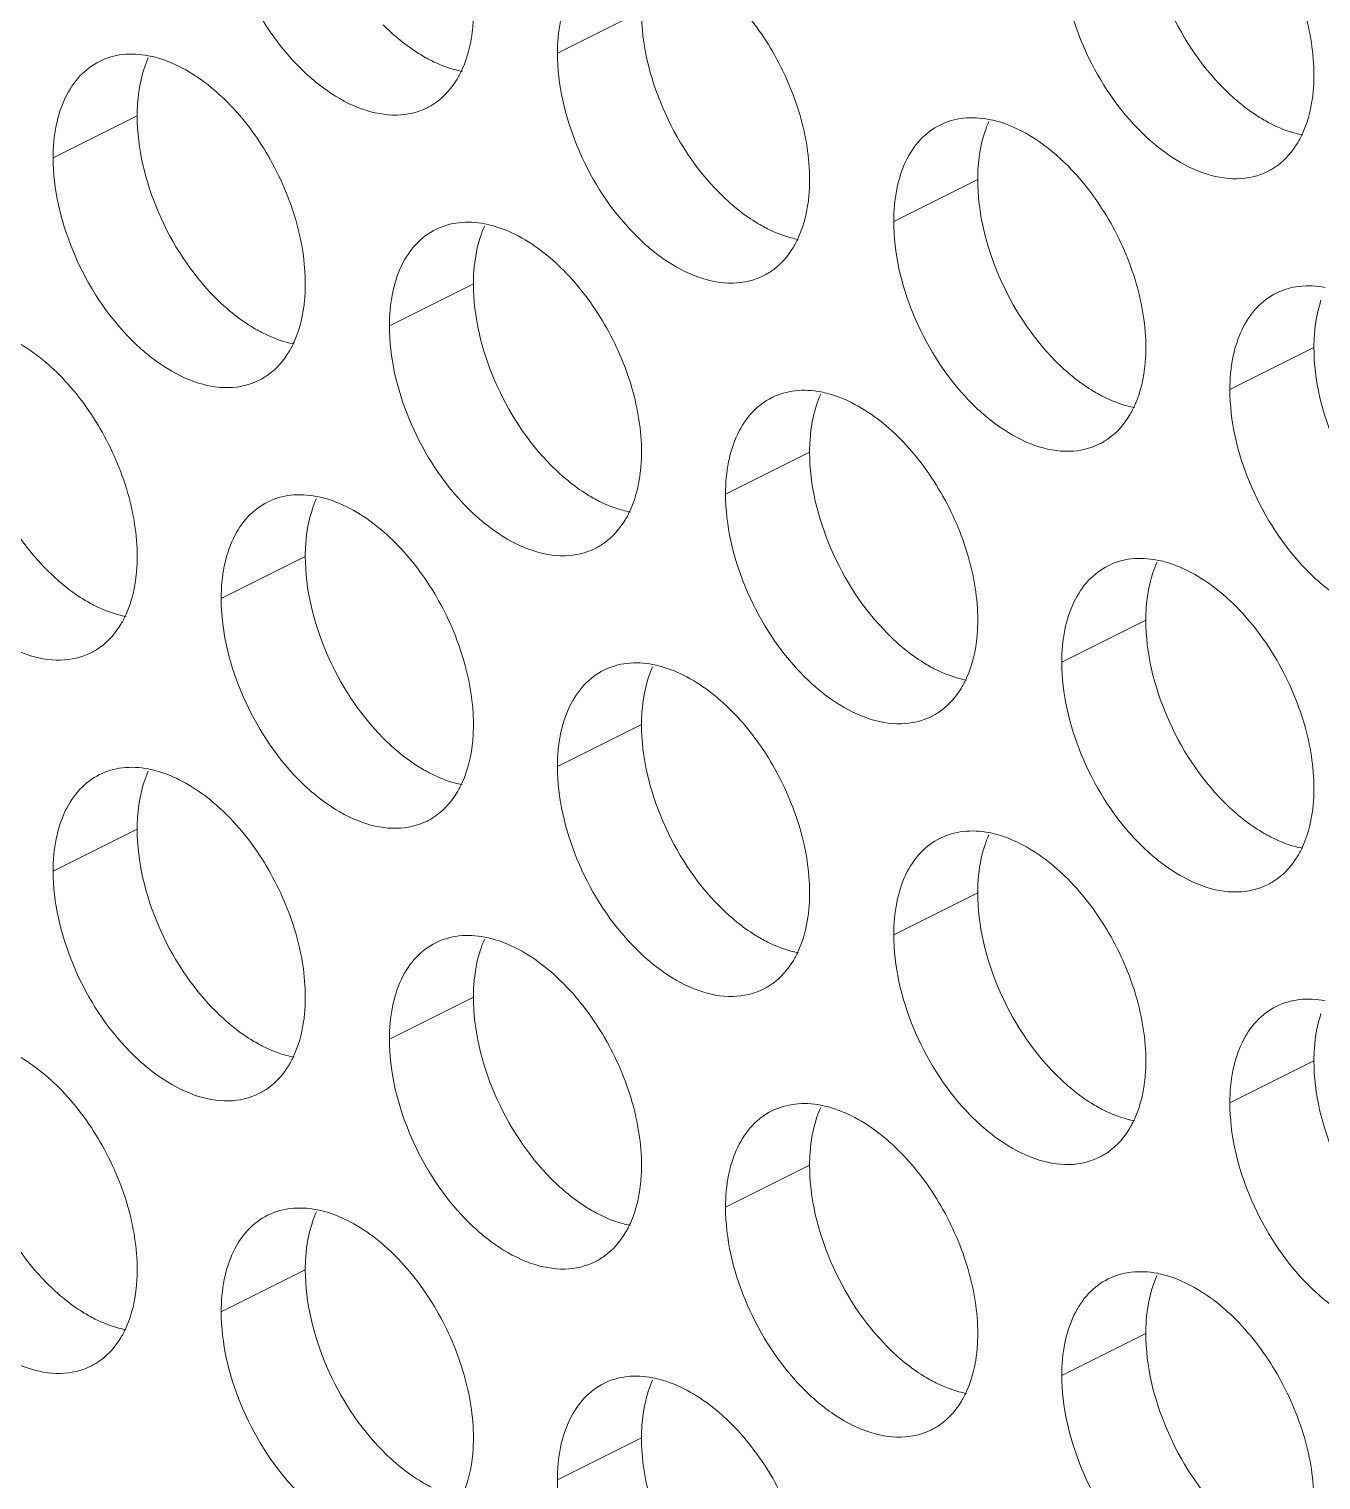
# Model space of a CAD drawing. Header units: millimetres. Extents: x 0 to 2524, y 0 to 1785.
# Drawn here: x 1833.28 to 1841.97, y 891.51 to 901.27 of the extents above; entities that cross this region are included whole.
import ezdxf

# ---------------------------------------------------------------- set-up
doc = ezdxf.new("R2010")
doc.units = ezdxf.units.MM
doc.header["$LTSCALE"] = 0.1
doc.layers.add('标注', color=251, linetype='Continuous', lineweight=9)

msp = doc.modelspace()

# ---------------------------------------------------------------- linework, layer by layer
at = {"layer": '标注'}
for p, q in [((1837.398, 901.3917), (1836.8323, 901.1089)), ((1834.0039, 900.6888), (1833.4382, 900.4059)), ((1839.6607, 900.2603), (1839.095, 899.9775)), ((1836.2666, 899.5574), (1835.7009, 899.2746)), ((1841.9235, 899.129), (1841.3578, 898.8461)), ((1838.5293, 898.426), (1837.9637, 898.1432)), ((1835.1352, 897.7231), (1834.5695, 897.4402)), ((1840.7921, 897.2947), (1840.2264, 897.0118)), ((1837.398, 896.5917), (1836.8323, 896.3089)), ((1834.0039, 895.8888), (1833.4382, 895.6059)), ((1839.6607, 895.4603), (1839.095, 895.1775)), ((1836.2666, 894.7574), (1835.7009, 894.4746)), ((1841.9235, 894.329), (1841.3578, 894.0461)), ((1838.5293, 893.626), (1837.9637, 893.3432)), ((1835.1352, 892.9231), (1834.5695, 892.6402)), ((1840.7921, 892.4947), (1840.2264, 892.2118)), ((1837.398, 891.7917), (1836.8323, 891.5089))]:
    msp.add_line(p, q, dxfattribs=at)
for centre, radius, start, end in [((1834.7484, 900.7777), 0.734, 155.87957, 161.78032), ((1835.7523, 901.1483), 0.4532, 296.52559, 305.90341), ((1840.4052, 900.3493), 0.734, 155.87957, 161.78032), ((1841.4091, 900.7198), 0.4532, 296.52559, 305.90341), ((1837.0111, 899.6463), 0.734, 155.87957, 161.78032), ((1838.015, 900.0169), 0.4532, 296.52559, 305.90341), ((1834.6209, 899.314), 0.4532, 296.52559, 305.90341), ((1839.2739, 898.515), 0.734, 155.87957, 161.78032), ((1840.2778, 898.8855), 0.4532, 296.52559, 305.90341), ((1835.8797, 897.812), 0.734, 155.87957, 161.78032), ((1836.8836, 898.1826), 0.4532, 296.52559, 305.90341), ((1841.5366, 897.3836), 0.734, 155.87957, 161.78032), ((1833.4895, 897.4796), 0.4532, 296.52559, 305.90341), ((1838.1425, 896.6806), 0.734, 155.87957, 161.78032), ((1839.1464, 897.0512), 0.4532, 296.52559, 305.90341), ((1834.7484, 895.9777), 0.734, 155.87957, 161.78032), ((1835.7523, 896.3483), 0.4532, 296.52559, 305.90341), ((1840.4052, 895.5493), 0.734, 155.87957, 161.78032), ((1841.4091, 895.9198), 0.4532, 296.52559, 305.90341), ((1837.0111, 894.8463), 0.734, 155.87957, 161.78032), ((1838.015, 895.2169), 0.4532, 296.52559, 305.90341), ((1834.6209, 894.514), 0.4532, 296.52559, 305.90341), ((1839.2739, 893.715), 0.734, 155.87957, 161.78032), ((1840.2778, 894.0855), 0.4532, 296.52559, 305.90341), ((1835.8797, 893.012), 0.734, 155.87957, 161.78032), ((1836.8836, 893.3826), 0.4532, 296.52559, 305.90341), ((1841.5366, 892.5836), 0.734, 155.87957, 161.78032), ((1833.4895, 892.6796), 0.4532, 296.52559, 305.90341), ((1838.1425, 891.8806), 0.734, 155.87957, 161.78032), ((1839.1464, 892.2512), 0.4532, 296.52559, 305.90341)]:
    msp.add_arc(centre, radius, start, end, dxfattribs=at)
for points, knots in [([(1841.0749, 902.4268), (1841.1956, 902.3665), (1841.4261, 902.1861), (1841.6923, 901.828), (1841.8734, 901.4093), (1841.9235, 901.1082), (1841.9235, 900.9633)], [0, 0, 0, 0, 0.229676, 0.488215, 0.753207, 1, 1, 1, 1]), ([(1835.9547, 900.7427), (1835.8921, 900.7115), (1835.7422, 900.6775), (1835.5044, 900.7253), (1835.266, 900.8559), (1834.9582, 901.1335), (1834.6721, 901.5962), (1834.5695, 902.0286), (1834.5695, 902.2402)], [0, 0, 0, 0, 0.090718, 0.191742, 0.308104, 0.439279, 0.725532, 1, 1, 1, 1]), ([(1841.3159, 900.8726), (1841.1543, 901.0354), (1840.9033, 901.4226), (1840.7921, 901.8731), (1840.7921, 902.0947)], [0, 0, 0, 0, 0.508684, 1, 1, 1, 1]), ([(1836.8323, 901.1089), (1836.8323, 901.1817), (1836.8443, 901.3207), (1836.9033, 901.5108), (1837.0027, 901.663), (1837.0953, 901.7335), (1837.1442, 901.7579)], [0, 0, 0, 0, 0.289235, 0.54966, 0.782932, 1, 1, 1, 1]), ([(1841.6115, 900.3143), (1841.5489, 900.2831), (1841.399, 900.2491), (1841.1612, 900.2969), (1840.9228, 900.4275), (1840.615, 900.7051), (1840.329, 901.1678), (1840.2264, 901.6002), (1840.2264, 901.8118)], [0, 0, 0, 0, 0.090718, 0.191742, 0.308104, 0.439279, 0.725532, 1, 1, 1, 1]), ([(1837.6808, 901.7238), (1837.8015, 901.6635), (1838.032, 901.4832), (1838.2982, 901.1251), (1838.4793, 900.7064), (1838.5293, 900.4053), (1838.5293, 900.2603)], [0, 0, 0, 0, 0.229676, 0.488215, 0.753207, 1, 1, 1, 1]), ([(1836.2666, 901.3917), (1836.2666, 901.3561), (1836.2609, 901.2238), (1836.2317, 901.0912), (1836.192, 901.0028)], [0, 0, 0, 0, 0.268874, 1, 1, 1, 1]), ([(1837.9218, 900.1697), (1837.7602, 900.3325), (1837.5092, 900.7196), (1837.398, 901.1702), (1837.398, 901.3917)], [0, 0, 0, 0, 0.508684, 1, 1, 1, 1]), ([(1835.9838, 901.0596), (1835.9553, 901.0738), (1835.8374, 901.1403), (1835.7319, 901.2276), (1835.659, 901.3011)], [0, 0, 0, 0, 0.235002, 1, 1, 1, 1]), ([(1833.4382, 900.4059), (1833.4382, 900.4788), (1833.4502, 900.6177), (1833.5092, 900.8079), (1833.6086, 900.9601), (1833.7011, 901.0305), (1833.7501, 901.0549)], [0, 0, 0, 0, 0.289235, 0.54966, 0.782932, 1, 1, 1, 1]), ([(1833.7501, 901.0549), (1833.7984, 901.079), (1833.9085, 901.1108), (1834.0221, 901.104), (1834.079, 901.0931)], [0, 0, 0, 0, 0.482538, 1, 1, 1, 1]), ([(1834.079, 901.0931), (1834.0962, 901.0898), (1834.1678, 901.0732), (1834.2367, 901.0459), (1834.2867, 901.0209)], [0, 0, 0, 0, 0.238696, 1, 1, 1, 1]), ([(1836.1914, 900.9874), (1836.1742, 900.9907), (1836.1027, 901.0073), (1836.0338, 901.0346), (1835.9838, 901.0596)], [0, 0, 0, 0, 0.238696, 1, 1, 1, 1]), ([(1838.2174, 899.6114), (1838.1548, 899.5801), (1838.0049, 899.5462), (1837.7671, 899.5939), (1837.5287, 899.7246), (1837.2209, 900.0021), (1836.9349, 900.4648), (1836.8323, 900.8972), (1836.8323, 901.1089)], [0, 0, 0, 0, 0.090718, 0.191742, 0.308104, 0.439279, 0.725532, 1, 1, 1, 1]), ([(1834.0039, 900.6888), (1834.0039, 900.7172), (1834.0075, 900.8246), (1834.0264, 900.9321), (1834.0512, 901.0072)], [0, 0, 0, 0, 0.264225, 1, 1, 1, 1]), ([(1834.2867, 901.0209), (1834.4073, 900.9606), (1834.6379, 900.7802), (1834.9041, 900.4222), (1835.0852, 900.0034), (1835.1352, 899.7023), (1835.1352, 899.5574)], [0, 0, 0, 0, 0.229676, 0.488215, 0.753207, 1, 1, 1, 1]), ([(1836.192, 901.0028), (1836.1817, 900.98), (1836.1384, 900.896), (1836.0743, 900.8218), (1836.0181, 900.7811)], [0, 0, 0, 0, 0.265525, 1, 1, 1, 1]), ([(1841.9235, 900.9633), (1841.9235, 900.9277), (1841.9178, 900.7954), (1841.8885, 900.6628), (1841.8488, 900.5744)], [0, 0, 0, 0, 0.268874, 1, 1, 1, 1]), ([(1841.6406, 900.6312), (1841.6122, 900.6454), (1841.4943, 900.7119), (1841.3888, 900.7992), (1841.3159, 900.8726)], [0, 0, 0, 0, 0.235002, 1, 1, 1, 1]), ([(1834.5277, 899.4667), (1834.3661, 899.6295), (1834.1151, 900.0167), (1834.0039, 900.4673), (1834.0039, 900.6888)], [0, 0, 0, 0, 0.508684, 1, 1, 1, 1]), ([(1839.4069, 900.6265), (1839.4552, 900.6506), (1839.5653, 900.6823), (1839.679, 900.6755), (1839.7359, 900.6647)], [0, 0, 0, 0, 0.482538, 1, 1, 1, 1]), ([(1839.7359, 900.6647), (1839.7531, 900.6614), (1839.8246, 900.6447), (1839.8936, 900.6175), (1839.9436, 900.5925)], [0, 0, 0, 0, 0.238696, 1, 1, 1, 1]), ([(1839.095, 899.9775), (1839.095, 900.0504), (1839.107, 900.1893), (1839.1661, 900.3795), (1839.2654, 900.5317), (1839.358, 900.6021), (1839.4069, 900.6265)], [0, 0, 0, 0, 0.289235, 0.54966, 0.782932, 1, 1, 1, 1]), ([(1839.6607, 900.2603), (1839.6607, 900.2888), (1839.6644, 900.3962), (1839.6832, 900.5036), (1839.708, 900.5788)], [0, 0, 0, 0, 0.264225, 1, 1, 1, 1]), ([(1839.9436, 900.5925), (1840.0642, 900.5321), (1840.2947, 900.3518), (1840.5609, 899.9937), (1840.7421, 899.575), (1840.7921, 899.2739), (1840.7921, 899.129)], [0, 0, 0, 0, 0.229676, 0.488215, 0.753207, 1, 1, 1, 1]), ([(1841.8483, 900.559), (1841.8311, 900.5623), (1841.7595, 900.5789), (1841.6906, 900.6062), (1841.6406, 900.6312)], [0, 0, 0, 0, 0.238696, 1, 1, 1, 1]), ([(1841.8488, 900.5744), (1841.8385, 900.5515), (1841.7953, 900.4675), (1841.7312, 900.3934), (1841.6749, 900.3527)], [0, 0, 0, 0, 0.265525, 1, 1, 1, 1]), ([(1834.8233, 898.9084), (1834.7607, 898.8772), (1834.6108, 898.8432), (1834.373, 898.891), (1834.1346, 899.0216), (1833.8268, 899.2992), (1833.5408, 899.7619), (1833.4382, 900.1943), (1833.4382, 900.4059)], [0, 0, 0, 0, 0.090718, 0.191742, 0.308104, 0.439279, 0.725532, 1, 1, 1, 1]), ([(1838.5293, 900.2603), (1838.5293, 900.2247), (1838.5236, 900.0925), (1838.4944, 899.9598), (1838.4547, 899.8715)], [0, 0, 0, 0, 0.268874, 1, 1, 1, 1]), ([(1840.1845, 899.0383), (1840.023, 899.2011), (1839.772, 899.5883), (1839.6607, 900.0388), (1839.6607, 900.2603)], [0, 0, 0, 0, 0.508684, 1, 1, 1, 1]), ([(1838.2465, 899.9282), (1838.2181, 899.9424), (1838.1002, 900.0089), (1837.9947, 900.0963), (1837.9218, 900.1697)], [0, 0, 0, 0, 0.235002, 1, 1, 1, 1]), ([(1835.7009, 899.2746), (1835.7009, 899.3474), (1835.7129, 899.4863), (1835.7719, 899.6765), (1835.8713, 899.8287), (1835.9639, 899.8991), (1836.0128, 899.9235)], [0, 0, 0, 0, 0.289235, 0.54966, 0.782932, 1, 1, 1, 1]), ([(1836.0128, 899.9235), (1836.0611, 899.9476), (1836.1712, 899.9794), (1836.2849, 899.9726), (1836.3417, 899.9617)], [0, 0, 0, 0, 0.482538, 1, 1, 1, 1]), ([(1836.3417, 899.9617), (1836.359, 899.9584), (1836.4305, 899.9418), (1836.4994, 899.9145), (1836.5494, 899.8895)], [0, 0, 0, 0, 0.238696, 1, 1, 1, 1]), ([(1836.5494, 899.8895), (1836.6701, 899.8292), (1836.9006, 899.6488), (1837.1668, 899.2908), (1837.3479, 898.8721), (1837.398, 898.571), (1837.398, 898.426)], [0, 0, 0, 0, 0.229676, 0.488215, 0.753207, 1, 1, 1, 1]), ([(1838.4542, 899.856), (1838.437, 899.8593), (1838.3654, 899.876), (1838.2965, 899.9032), (1838.2465, 899.9282)], [0, 0, 0, 0, 0.238696, 1, 1, 1, 1]), ([(1840.4802, 898.48), (1840.4176, 898.4488), (1840.2676, 898.4148), (1840.0299, 898.4626), (1839.7914, 898.5932), (1839.4837, 898.8707), (1839.1976, 899.3334), (1839.095, 899.7659), (1839.095, 899.9775)], [0, 0, 0, 0, 0.090718, 0.191742, 0.308104, 0.439279, 0.725532, 1, 1, 1, 1]), ([(1836.2666, 899.5574), (1836.2666, 899.5858), (1836.2703, 899.6933), (1836.2891, 899.8007), (1836.3139, 899.8758)], [0, 0, 0, 0, 0.264225, 1, 1, 1, 1]), ([(1838.4547, 899.8715), (1838.4444, 899.8486), (1838.4012, 899.7646), (1838.337, 899.6905), (1838.2808, 899.6498)], [0, 0, 0, 0, 0.265525, 1, 1, 1, 1]), ([(1835.1352, 899.5574), (1835.1352, 899.5218), (1835.1295, 899.3895), (1835.1003, 899.2569), (1835.0606, 899.1685)], [0, 0, 0, 0, 0.268874, 1, 1, 1, 1]), ([(1836.7904, 898.3354), (1836.6288, 898.4981), (1836.3778, 898.8853), (1836.2666, 899.3359), (1836.2666, 899.5574)], [0, 0, 0, 0, 0.508684, 1, 1, 1, 1]), ([(1841.3578, 898.8461), (1841.3578, 898.919), (1841.3698, 899.0579), (1841.4288, 899.2481), (1841.5282, 899.4003), (1841.6207, 899.4707), (1841.6697, 899.4951)], [0, 0, 0, 0, 0.289235, 0.54966, 0.782932, 1, 1, 1, 1]), ([(1841.6697, 899.4951), (1841.718, 899.5192), (1841.8281, 899.551), (1841.9417, 899.5442), (1841.9986, 899.5333)], [0, 0, 0, 0, 0.482538, 1, 1, 1, 1]), ([(1834.8524, 899.2253), (1834.824, 899.2395), (1834.706, 899.306), (1834.6005, 899.3933), (1834.5277, 899.4667)], [0, 0, 0, 0, 0.235002, 1, 1, 1, 1]), ([(1841.9235, 899.129), (1841.9235, 899.1574), (1841.9271, 899.2648), (1841.946, 899.3723), (1841.9708, 899.4474)], [0, 0, 0, 0, 0.264225, 1, 1, 1, 1]), ([(1835.0601, 899.1531), (1835.0429, 899.1564), (1834.9713, 899.173), (1834.9024, 899.2003), (1834.8524, 899.2253)], [0, 0, 0, 0, 0.238696, 1, 1, 1, 1]), ([(1837.0861, 897.777), (1837.0235, 897.7458), (1836.8735, 897.7118), (1836.6357, 897.7596), (1836.3973, 897.8902), (1836.0895, 898.1678), (1835.8035, 898.6305), (1835.7009, 899.0629), (1835.7009, 899.2746)], [0, 0, 0, 0, 0.090718, 0.191742, 0.308104, 0.439279, 0.725532, 1, 1, 1, 1]), ([(1833.1553, 899.1866), (1833.276, 899.1263), (1833.5065, 898.9459), (1833.7727, 898.5878), (1833.9538, 898.1691), (1834.0039, 897.868), (1834.0039, 897.7231)], [0, 0, 0, 0, 0.229676, 0.488215, 0.753207, 1, 1, 1, 1]), ([(1835.0606, 899.1685), (1835.0503, 899.1456), (1835.007, 899.0617), (1834.9429, 898.9875), (1834.8867, 898.9468)], [0, 0, 0, 0, 0.265525, 1, 1, 1, 1]), ([(1840.7921, 899.129), (1840.7921, 899.0934), (1840.7864, 898.9611), (1840.7572, 898.8285), (1840.7175, 898.7401)], [0, 0, 0, 0, 0.268874, 1, 1, 1, 1]), ([(1842.4473, 897.9069), (1842.2857, 898.0697), (1842.0347, 898.4569), (1841.9235, 898.9075), (1841.9235, 899.129)], [0, 0, 0, 0, 0.508684, 1, 1, 1, 1]), ([(1840.5092, 898.7969), (1840.4808, 898.8111), (1840.3629, 898.8776), (1840.2574, 898.9649), (1840.1845, 899.0383)], [0, 0, 0, 0, 0.235002, 1, 1, 1, 1]), ([(1833.3963, 897.6324), (1833.2347, 897.7952), (1832.9837, 898.1824), (1832.8725, 898.6329), (1832.8725, 898.8545)], [0, 0, 0, 0, 0.508684, 1, 1, 1, 1]), ([(1838.2756, 898.7922), (1838.3239, 898.8163), (1838.434, 898.848), (1838.5476, 898.8412), (1838.6045, 898.8303)], [0, 0, 0, 0, 0.482538, 1, 1, 1, 1]), ([(1838.6045, 898.8303), (1838.6217, 898.827), (1838.6933, 898.8104), (1838.7622, 898.7832), (1838.8122, 898.7582)], [0, 0, 0, 0, 0.238696, 1, 1, 1, 1]), ([(1842.7429, 897.3486), (1842.6803, 897.3174), (1842.5304, 897.2834), (1842.2926, 897.3312), (1842.0542, 897.4618), (1841.7464, 897.7394), (1841.4604, 898.2021), (1841.3578, 898.6345), (1841.3578, 898.8461)], [0, 0, 0, 0, 0.090718, 0.191742, 0.308104, 0.439279, 0.725532, 1, 1, 1, 1]), ([(1837.9637, 898.1432), (1837.9637, 898.216), (1837.9757, 898.355), (1838.0347, 898.5452), (1838.1341, 898.6974), (1838.2266, 898.7678), (1838.2756, 898.7922)], [0, 0, 0, 0, 0.289235, 0.54966, 0.782932, 1, 1, 1, 1]), ([(1838.5293, 898.426), (1838.5293, 898.4544), (1838.533, 898.5619), (1838.5518, 898.6693), (1838.5767, 898.7444)], [0, 0, 0, 0, 0.264225, 1, 1, 1, 1]), ([(1838.8122, 898.7582), (1838.9328, 898.6978), (1839.1634, 898.5175), (1839.4296, 898.1594), (1839.6107, 897.7407), (1839.6607, 897.4396), (1839.6607, 897.2947)], [0, 0, 0, 0, 0.229676, 0.488215, 0.753207, 1, 1, 1, 1]), ([(1840.7169, 898.7247), (1840.6997, 898.728), (1840.6281, 898.7446), (1840.5592, 898.7719), (1840.5092, 898.7969)], [0, 0, 0, 0, 0.238696, 1, 1, 1, 1]), ([(1840.7175, 898.7401), (1840.7072, 898.7172), (1840.6639, 898.6332), (1840.5998, 898.5591), (1840.5436, 898.5184)], [0, 0, 0, 0, 0.265525, 1, 1, 1, 1]), ([(1833.692, 897.0741), (1833.6294, 897.0429), (1833.4794, 897.0089), (1833.2416, 897.0567), (1833.0032, 897.1873), (1832.6954, 897.4649), (1832.4094, 897.9276), (1832.3068, 898.36), (1832.3068, 898.5716)], [0, 0, 0, 0, 0.090718, 0.191742, 0.308104, 0.439279, 0.725532, 1, 1, 1, 1]), ([(1837.398, 898.426), (1837.398, 898.3904), (1837.3923, 898.2582), (1837.363, 898.1255), (1837.3233, 898.0372)], [0, 0, 0, 0, 0.268874, 1, 1, 1, 1]), ([(1839.0531, 897.204), (1838.8916, 897.3668), (1838.6406, 897.7539), (1838.5293, 898.2045), (1838.5293, 898.426)], [0, 0, 0, 0, 0.508684, 1, 1, 1, 1]), ([(1837.1151, 898.0939), (1837.0867, 898.1081), (1836.9688, 898.1746), (1836.8633, 898.262), (1836.7904, 898.3354)], [0, 0, 0, 0, 0.235002, 1, 1, 1, 1]), ([(1834.8814, 898.0892), (1834.9298, 898.1133), (1835.0398, 898.1451), (1835.1535, 898.1383), (1835.2104, 898.1274)], [0, 0, 0, 0, 0.482538, 1, 1, 1, 1]), ([(1835.2104, 898.1274), (1835.2276, 898.1241), (1835.2992, 898.1075), (1835.3681, 898.0802), (1835.4181, 898.0552)], [0, 0, 0, 0, 0.238696, 1, 1, 1, 1]), ([(1839.3488, 896.6457), (1839.2862, 896.6145), (1839.1363, 896.5805), (1838.8985, 896.6283), (1838.6601, 896.7589), (1838.3523, 897.0364), (1838.0663, 897.4991), (1837.9637, 897.9315), (1837.9637, 898.1432)], [0, 0, 0, 0, 0.090718, 0.191742, 0.308104, 0.439279, 0.725532, 1, 1, 1, 1]), ([(1834.5695, 897.4402), (1834.5695, 897.5131), (1834.5815, 897.652), (1834.6406, 897.8422), (1834.74, 897.9944), (1834.8325, 898.0648), (1834.8814, 898.0892)], [0, 0, 0, 0, 0.289235, 0.54966, 0.782932, 1, 1, 1, 1]), ([(1835.1352, 897.7231), (1835.1352, 897.7515), (1835.1389, 897.859), (1835.1577, 897.9664), (1835.1826, 898.0415)], [0, 0, 0, 0, 0.264225, 1, 1, 1, 1]), ([(1835.4181, 898.0552), (1835.5387, 897.9949), (1835.7692, 897.8145), (1836.0355, 897.4565), (1836.2166, 897.0377), (1836.2666, 896.7367), (1836.2666, 896.5917)], [0, 0, 0, 0, 0.229676, 0.488215, 0.753207, 1, 1, 1, 1]), ([(1837.3228, 898.0217), (1837.3056, 898.025), (1837.234, 898.0416), (1837.1651, 898.0689), (1837.1151, 898.0939)], [0, 0, 0, 0, 0.238696, 1, 1, 1, 1]), ([(1837.3233, 898.0372), (1837.3131, 898.0143), (1837.2698, 897.9303), (1837.2057, 897.8562), (1837.1494, 897.8154)], [0, 0, 0, 0, 0.265525, 1, 1, 1, 1]), ([(1834.0039, 897.7231), (1834.0039, 897.6875), (1833.9982, 897.5552), (1833.9689, 897.4226), (1833.9292, 897.3342)], [0, 0, 0, 0, 0.268874, 1, 1, 1, 1]), ([(1835.659, 896.5011), (1835.4975, 896.6638), (1835.2465, 897.051), (1835.1352, 897.5016), (1835.1352, 897.7231)], [0, 0, 0, 0, 0.508684, 1, 1, 1, 1]), ([(1840.2264, 897.0118), (1840.2264, 897.0847), (1840.2384, 897.2236), (1840.2974, 897.4138), (1840.3968, 897.566), (1840.4894, 897.6364), (1840.5383, 897.6608)], [0, 0, 0, 0, 0.289235, 0.54966, 0.782932, 1, 1, 1, 1]), ([(1840.5383, 897.6608), (1840.5866, 897.6849), (1840.6967, 897.7167), (1840.8104, 897.7098), (1840.8672, 897.699)], [0, 0, 0, 0, 0.482538, 1, 1, 1, 1]), ([(1840.8672, 897.699), (1840.8844, 897.6957), (1840.956, 897.6791), (1841.0249, 897.6518), (1841.0749, 897.6268)], [0, 0, 0, 0, 0.238696, 1, 1, 1, 1]), ([(1833.721, 897.391), (1833.6926, 897.4052), (1833.5747, 897.4717), (1833.4692, 897.559), (1833.3963, 897.6324)], [0, 0, 0, 0, 0.235002, 1, 1, 1, 1]), ([(1840.7921, 897.2947), (1840.7921, 897.3231), (1840.7958, 897.4305), (1840.8146, 897.5379), (1840.8394, 897.6131)], [0, 0, 0, 0, 0.264225, 1, 1, 1, 1]), ([(1841.0749, 897.6268), (1841.1956, 897.5665), (1841.4261, 897.3861), (1841.6923, 897.028), (1841.8734, 896.6093), (1841.9235, 896.3082), (1841.9235, 896.1633)], [0, 0, 0, 0, 0.229676, 0.488215, 0.753207, 1, 1, 1, 1]), ([(1833.9287, 897.3188), (1833.9115, 897.3221), (1833.8399, 897.3387), (1833.771, 897.366), (1833.721, 897.391)], [0, 0, 0, 0, 0.238696, 1, 1, 1, 1]), ([(1835.9547, 895.9427), (1835.8921, 895.9115), (1835.7422, 895.8775), (1835.5044, 895.9253), (1835.266, 896.0559), (1834.9582, 896.3335), (1834.6721, 896.7962), (1834.5695, 897.2286), (1834.5695, 897.4402)], [0, 0, 0, 0, 0.090718, 0.191742, 0.308104, 0.439279, 0.725532, 1, 1, 1, 1]), ([(1833.9292, 897.3342), (1833.9189, 897.3113), (1833.8757, 897.2273), (1833.8116, 897.1532), (1833.7553, 897.1125)], [0, 0, 0, 0, 0.265525, 1, 1, 1, 1]), ([(1839.6607, 897.2947), (1839.6607, 897.259), (1839.655, 897.1268), (1839.6258, 896.9942), (1839.5861, 896.9058)], [0, 0, 0, 0, 0.268874, 1, 1, 1, 1]), ([(1841.3159, 896.0726), (1841.1543, 896.2354), (1840.9033, 896.6226), (1840.7921, 897.0731), (1840.7921, 897.2947)], [0, 0, 0, 0, 0.508684, 1, 1, 1, 1]), ([(1839.3779, 896.9625), (1839.3494, 896.9768), (1839.2315, 897.0433), (1839.126, 897.1306), (1839.0531, 897.204)], [0, 0, 0, 0, 0.235002, 1, 1, 1, 1]), ([(1836.8323, 896.3089), (1836.8323, 896.3817), (1836.8443, 896.5207), (1836.9033, 896.7108), (1837.0027, 896.863), (1837.0953, 896.9335), (1837.1442, 896.9579)], [0, 0, 0, 0, 0.289235, 0.54966, 0.782932, 1, 1, 1, 1]), ([(1837.1442, 896.9579), (1837.1925, 896.982), (1837.3026, 897.0137), (1837.4162, 897.0069), (1837.4731, 896.996)], [0, 0, 0, 0, 0.482538, 1, 1, 1, 1]), ([(1837.4731, 896.996), (1837.4903, 896.9927), (1837.5619, 896.9761), (1837.6308, 896.9488), (1837.6808, 896.9238)], [0, 0, 0, 0, 0.238696, 1, 1, 1, 1]), ([(1839.5856, 896.8904), (1839.5683, 896.8936), (1839.4968, 896.9103), (1839.4279, 896.9375), (1839.3779, 896.9625)], [0, 0, 0, 0, 0.238696, 1, 1, 1, 1]), ([(1841.6115, 895.5143), (1841.5489, 895.4831), (1841.399, 895.4491), (1841.1612, 895.4969), (1840.9228, 895.6275), (1840.615, 895.9051), (1840.329, 896.3678), (1840.2264, 896.8002), (1840.2264, 897.0118)], [0, 0, 0, 0, 0.090718, 0.191742, 0.308104, 0.439279, 0.725532, 1, 1, 1, 1]), ([(1837.398, 896.5917), (1837.398, 896.6201), (1837.4017, 896.7276), (1837.4205, 896.835), (1837.4453, 896.9101)], [0, 0, 0, 0, 0.264225, 1, 1, 1, 1]), ([(1837.6808, 896.9238), (1837.8015, 896.8635), (1838.032, 896.6832), (1838.2982, 896.3251), (1838.4793, 895.9064), (1838.5293, 895.6053), (1838.5293, 895.4603)], [0, 0, 0, 0, 0.229676, 0.488215, 0.753207, 1, 1, 1, 1]), ([(1839.5861, 896.9058), (1839.5758, 896.8829), (1839.5325, 896.7989), (1839.4684, 896.7248), (1839.4122, 896.6841)], [0, 0, 0, 0, 0.265525, 1, 1, 1, 1]), ([(1836.2666, 896.5917), (1836.2666, 896.5561), (1836.2609, 896.4238), (1836.2317, 896.2912), (1836.192, 896.2028)], [0, 0, 0, 0, 0.268874, 1, 1, 1, 1]), ([(1837.9218, 895.3697), (1837.7602, 895.5325), (1837.5092, 895.9196), (1837.398, 896.3702), (1837.398, 896.5917)], [0, 0, 0, 0, 0.508684, 1, 1, 1, 1]), ([(1835.9838, 896.2596), (1835.9553, 896.2738), (1835.8374, 896.3403), (1835.7319, 896.4276), (1835.659, 896.5011)], [0, 0, 0, 0, 0.235002, 1, 1, 1, 1]), ([(1833.7501, 896.2549), (1833.7984, 896.279), (1833.9085, 896.3108), (1834.0221, 896.304), (1834.079, 896.2931)], [0, 0, 0, 0, 0.482538, 1, 1, 1, 1]), ([(1834.079, 896.2931), (1834.0962, 896.2898), (1834.1678, 896.2732), (1834.2367, 896.2459), (1834.2867, 896.2209)], [0, 0, 0, 0, 0.238696, 1, 1, 1, 1]), ([(1838.2174, 894.8114), (1838.1548, 894.7801), (1838.0049, 894.7462), (1837.7671, 894.7939), (1837.5287, 894.9246), (1837.2209, 895.2021), (1836.9349, 895.6648), (1836.8323, 896.0972), (1836.8323, 896.3089)], [0, 0, 0, 0, 0.090718, 0.191742, 0.308104, 0.439279, 0.725532, 1, 1, 1, 1]), ([(1833.4382, 895.6059), (1833.4382, 895.6788), (1833.4502, 895.8177), (1833.5092, 896.0079), (1833.6086, 896.1601), (1833.7011, 896.2305), (1833.7501, 896.2549)], [0, 0, 0, 0, 0.289235, 0.54966, 0.782932, 1, 1, 1, 1]), ([(1834.0039, 895.8888), (1834.0039, 895.9172), (1834.0075, 896.0246), (1834.0264, 896.1321), (1834.0512, 896.2072)], [0, 0, 0, 0, 0.264225, 1, 1, 1, 1]), ([(1834.2867, 896.2209), (1834.4073, 896.1606), (1834.6379, 895.9802), (1834.9041, 895.6222), (1835.0852, 895.2034), (1835.1352, 894.9023), (1835.1352, 894.7574)], [0, 0, 0, 0, 0.229676, 0.488215, 0.753207, 1, 1, 1, 1]), ([(1836.1914, 896.1874), (1836.1742, 896.1907), (1836.1027, 896.2073), (1836.0338, 896.2346), (1835.9838, 896.2596)], [0, 0, 0, 0, 0.238696, 1, 1, 1, 1]), ([(1836.192, 896.2028), (1836.1817, 896.18), (1836.1384, 896.096), (1836.0743, 896.0218), (1836.0181, 895.9811)], [0, 0, 0, 0, 0.265525, 1, 1, 1, 1]), ([(1841.9235, 896.1633), (1841.9235, 896.1277), (1841.9178, 895.9954), (1841.8885, 895.8628), (1841.8488, 895.7744)], [0, 0, 0, 0, 0.268874, 1, 1, 1, 1]), ([(1841.6406, 895.8312), (1841.6122, 895.8454), (1841.4943, 895.9119), (1841.3888, 895.9992), (1841.3159, 896.0726)], [0, 0, 0, 0, 0.235002, 1, 1, 1, 1]), ([(1834.5277, 894.6667), (1834.3661, 894.8295), (1834.1151, 895.2167), (1834.0039, 895.6673), (1834.0039, 895.8888)], [0, 0, 0, 0, 0.508684, 1, 1, 1, 1]), ([(1839.4069, 895.8265), (1839.4552, 895.8506), (1839.5653, 895.8823), (1839.679, 895.8755), (1839.7359, 895.8647)], [0, 0, 0, 0, 0.482538, 1, 1, 1, 1]), ([(1839.095, 895.1775), (1839.095, 895.2504), (1839.107, 895.3893), (1839.1661, 895.5795), (1839.2654, 895.7317), (1839.358, 895.8021), (1839.4069, 895.8265)], [0, 0, 0, 0, 0.289235, 0.54966, 0.782932, 1, 1, 1, 1]), ([(1839.7359, 895.8647), (1839.7531, 895.8614), (1839.8246, 895.8447), (1839.8936, 895.8175), (1839.9436, 895.7925)], [0, 0, 0, 0, 0.238696, 1, 1, 1, 1]), ([(1839.9436, 895.7925), (1840.0642, 895.7321), (1840.2947, 895.5518), (1840.5609, 895.1937), (1840.7421, 894.775), (1840.7921, 894.4739), (1840.7921, 894.329)], [0, 0, 0, 0, 0.229676, 0.488215, 0.753207, 1, 1, 1, 1]), ([(1841.8483, 895.759), (1841.8311, 895.7623), (1841.7595, 895.7789), (1841.6906, 895.8062), (1841.6406, 895.8312)], [0, 0, 0, 0, 0.238696, 1, 1, 1, 1]), ([(1839.6607, 895.4603), (1839.6607, 895.4888), (1839.6644, 895.5962), (1839.6832, 895.7036), (1839.708, 895.7788)], [0, 0, 0, 0, 0.264225, 1, 1, 1, 1]), ([(1841.8488, 895.7744), (1841.8385, 895.7515), (1841.7953, 895.6675), (1841.7312, 895.5934), (1841.6749, 895.5527)], [0, 0, 0, 0, 0.265525, 1, 1, 1, 1]), ([(1834.8233, 894.1084), (1834.7607, 894.0772), (1834.6108, 894.0432), (1834.373, 894.091), (1834.1346, 894.2216), (1833.8268, 894.4992), (1833.5408, 894.9619), (1833.4382, 895.3943), (1833.4382, 895.6059)], [0, 0, 0, 0, 0.090718, 0.191742, 0.308104, 0.439279, 0.725532, 1, 1, 1, 1]), ([(1838.5293, 895.4603), (1838.5293, 895.4247), (1838.5236, 895.2925), (1838.4944, 895.1598), (1838.4547, 895.0715)], [0, 0, 0, 0, 0.268874, 1, 1, 1, 1]), ([(1840.1845, 894.2383), (1840.023, 894.4011), (1839.772, 894.7883), (1839.6607, 895.2388), (1839.6607, 895.4603)], [0, 0, 0, 0, 0.508684, 1, 1, 1, 1]), ([(1838.2465, 895.1282), (1838.2181, 895.1424), (1838.1002, 895.2089), (1837.9947, 895.2963), (1837.9218, 895.3697)], [0, 0, 0, 0, 0.235002, 1, 1, 1, 1]), ([(1835.7009, 894.4746), (1835.7009, 894.5474), (1835.7129, 894.6863), (1835.7719, 894.8765), (1835.8713, 895.0287), (1835.9639, 895.0991), (1836.0128, 895.1235)], [0, 0, 0, 0, 0.289235, 0.54966, 0.782932, 1, 1, 1, 1]), ([(1836.0128, 895.1235), (1836.0611, 895.1476), (1836.1712, 895.1794), (1836.2849, 895.1726), (1836.3417, 895.1617)], [0, 0, 0, 0, 0.482538, 1, 1, 1, 1]), ([(1836.3417, 895.1617), (1836.359, 895.1584), (1836.4305, 895.1418), (1836.4994, 895.1145), (1836.5494, 895.0895)], [0, 0, 0, 0, 0.238696, 1, 1, 1, 1]), ([(1838.4542, 895.056), (1838.437, 895.0593), (1838.3654, 895.076), (1838.2965, 895.1032), (1838.2465, 895.1282)], [0, 0, 0, 0, 0.238696, 1, 1, 1, 1]), ([(1840.4802, 893.68), (1840.4176, 893.6488), (1840.2676, 893.6148), (1840.0299, 893.6626), (1839.7914, 893.7932), (1839.4837, 894.0707), (1839.1976, 894.5334), (1839.095, 894.9659), (1839.095, 895.1775)], [0, 0, 0, 0, 0.090718, 0.191742, 0.308104, 0.439279, 0.725532, 1, 1, 1, 1]), ([(1836.2666, 894.7574), (1836.2666, 894.7858), (1836.2703, 894.8933), (1836.2891, 895.0007), (1836.3139, 895.0758)], [0, 0, 0, 0, 0.264225, 1, 1, 1, 1]), ([(1836.5494, 895.0895), (1836.6701, 895.0292), (1836.9006, 894.8488), (1837.1668, 894.4908), (1837.3479, 894.0721), (1837.398, 893.771), (1837.398, 893.626)], [0, 0, 0, 0, 0.229676, 0.488215, 0.753207, 1, 1, 1, 1]), ([(1838.4547, 895.0715), (1838.4444, 895.0486), (1838.4012, 894.9646), (1838.337, 894.8905), (1838.2808, 894.8498)], [0, 0, 0, 0, 0.265525, 1, 1, 1, 1]), ([(1835.1352, 894.7574), (1835.1352, 894.7218), (1835.1295, 894.5895), (1835.1003, 894.4569), (1835.0606, 894.3685)], [0, 0, 0, 0, 0.268874, 1, 1, 1, 1]), ([(1836.7904, 893.5354), (1836.6288, 893.6981), (1836.3778, 894.0853), (1836.2666, 894.5359), (1836.2666, 894.7574)], [0, 0, 0, 0, 0.508684, 1, 1, 1, 1]), ([(1841.6697, 894.6951), (1841.718, 894.7192), (1841.8281, 894.751), (1841.9417, 894.7442), (1841.9986, 894.7333)], [0, 0, 0, 0, 0.482538, 1, 1, 1, 1]), ([(1834.8524, 894.4253), (1834.824, 894.4395), (1834.706, 894.506), (1834.6005, 894.5933), (1834.5277, 894.6667)], [0, 0, 0, 0, 0.235002, 1, 1, 1, 1]), ([(1841.3578, 894.0461), (1841.3578, 894.119), (1841.3698, 894.2579), (1841.4288, 894.4481), (1841.5282, 894.6003), (1841.6207, 894.6707), (1841.6697, 894.6951)], [0, 0, 0, 0, 0.289235, 0.54966, 0.782932, 1, 1, 1, 1]), ([(1841.9235, 894.329), (1841.9235, 894.3574), (1841.9271, 894.4648), (1841.946, 894.5723), (1841.9708, 894.6474)], [0, 0, 0, 0, 0.264225, 1, 1, 1, 1]), ([(1835.0601, 894.3531), (1835.0429, 894.3564), (1834.9713, 894.373), (1834.9024, 894.4003), (1834.8524, 894.4253)], [0, 0, 0, 0, 0.238696, 1, 1, 1, 1]), ([(1837.0861, 892.977), (1837.0235, 892.9458), (1836.8735, 892.9118), (1836.6357, 892.9596), (1836.3973, 893.0902), (1836.0895, 893.3678), (1835.8035, 893.8305), (1835.7009, 894.2629), (1835.7009, 894.4746)], [0, 0, 0, 0, 0.090718, 0.191742, 0.308104, 0.439279, 0.725532, 1, 1, 1, 1]), ([(1833.1553, 894.3866), (1833.276, 894.3263), (1833.5065, 894.1459), (1833.7727, 893.7878), (1833.9538, 893.3691), (1834.0039, 893.068), (1834.0039, 892.9231)], [0, 0, 0, 0, 0.229676, 0.488215, 0.753207, 1, 1, 1, 1]), ([(1835.0606, 894.3685), (1835.0503, 894.3456), (1835.007, 894.2617), (1834.9429, 894.1875), (1834.8867, 894.1468)], [0, 0, 0, 0, 0.265525, 1, 1, 1, 1]), ([(1840.7921, 894.329), (1840.7921, 894.2934), (1840.7864, 894.1611), (1840.7572, 894.0285), (1840.7175, 893.9401)], [0, 0, 0, 0, 0.268874, 1, 1, 1, 1]), ([(1842.4473, 893.1069), (1842.2857, 893.2697), (1842.0347, 893.6569), (1841.9235, 894.1075), (1841.9235, 894.329)], [0, 0, 0, 0, 0.508684, 1, 1, 1, 1]), ([(1840.5092, 893.9969), (1840.4808, 894.0111), (1840.3629, 894.0776), (1840.2574, 894.1649), (1840.1845, 894.2383)], [0, 0, 0, 0, 0.235002, 1, 1, 1, 1]), ([(1833.3963, 892.8324), (1833.2347, 892.9952), (1832.9837, 893.3824), (1832.8725, 893.8329), (1832.8725, 894.0545)], [0, 0, 0, 0, 0.508684, 1, 1, 1, 1]), ([(1838.2756, 893.9922), (1838.3239, 894.0163), (1838.434, 894.048), (1838.5476, 894.0412), (1838.6045, 894.0303)], [0, 0, 0, 0, 0.482538, 1, 1, 1, 1]), ([(1838.6045, 894.0303), (1838.6217, 894.027), (1838.6933, 894.0104), (1838.7622, 893.9832), (1838.8122, 893.9582)], [0, 0, 0, 0, 0.238696, 1, 1, 1, 1]), ([(1842.7429, 892.5486), (1842.6803, 892.5174), (1842.5304, 892.4834), (1842.2926, 892.5312), (1842.0542, 892.6618), (1841.7464, 892.9394), (1841.4604, 893.4021), (1841.3578, 893.8345), (1841.3578, 894.0461)], [0, 0, 0, 0, 0.090718, 0.191742, 0.308104, 0.439279, 0.725532, 1, 1, 1, 1]), ([(1837.9637, 893.3432), (1837.9637, 893.416), (1837.9757, 893.555), (1838.0347, 893.7452), (1838.1341, 893.8974), (1838.2266, 893.9678), (1838.2756, 893.9922)], [0, 0, 0, 0, 0.289235, 0.54966, 0.782932, 1, 1, 1, 1]), ([(1838.5293, 893.626), (1838.5293, 893.6544), (1838.533, 893.7619), (1838.5518, 893.8693), (1838.5767, 893.9444)], [0, 0, 0, 0, 0.264225, 1, 1, 1, 1]), ([(1838.8122, 893.9582), (1838.9328, 893.8978), (1839.1634, 893.7175), (1839.4296, 893.3594), (1839.6107, 892.9407), (1839.6607, 892.6396), (1839.6607, 892.4947)], [0, 0, 0, 0, 0.229676, 0.488215, 0.753207, 1, 1, 1, 1]), ([(1840.7169, 893.9247), (1840.6997, 893.928), (1840.6281, 893.9446), (1840.5592, 893.9719), (1840.5092, 893.9969)], [0, 0, 0, 0, 0.238696, 1, 1, 1, 1]), ([(1840.7175, 893.9401), (1840.7072, 893.9172), (1840.6639, 893.8332), (1840.5998, 893.7591), (1840.5436, 893.7184)], [0, 0, 0, 0, 0.265525, 1, 1, 1, 1]), ([(1833.692, 892.2741), (1833.6294, 892.2429), (1833.4794, 892.2089), (1833.2416, 892.2567), (1833.0032, 892.3873), (1832.6954, 892.6649), (1832.4094, 893.1276), (1832.3068, 893.56), (1832.3068, 893.7716)], [0, 0, 0, 0, 0.090718, 0.191742, 0.308104, 0.439279, 0.725532, 1, 1, 1, 1]), ([(1837.1151, 893.2939), (1837.0867, 893.3081), (1836.9688, 893.3746), (1836.8633, 893.462), (1836.7904, 893.5354)], [0, 0, 0, 0, 0.235002, 1, 1, 1, 1]), ([(1837.398, 893.626), (1837.398, 893.5904), (1837.3923, 893.4582), (1837.363, 893.3255), (1837.3233, 893.2372)], [0, 0, 0, 0, 0.268874, 1, 1, 1, 1]), ([(1839.0531, 892.404), (1838.8916, 892.5668), (1838.6406, 892.9539), (1838.5293, 893.4045), (1838.5293, 893.626)], [0, 0, 0, 0, 0.508684, 1, 1, 1, 1]), ([(1834.8814, 893.2892), (1834.9298, 893.3133), (1835.0398, 893.3451), (1835.1535, 893.3383), (1835.2104, 893.3274)], [0, 0, 0, 0, 0.482538, 1, 1, 1, 1]), ([(1839.3488, 891.8457), (1839.2862, 891.8145), (1839.1363, 891.7805), (1838.8985, 891.8283), (1838.6601, 891.9589), (1838.3523, 892.2364), (1838.0663, 892.6991), (1837.9637, 893.1315), (1837.9637, 893.3432)], [0, 0, 0, 0, 0.090718, 0.191742, 0.308104, 0.439279, 0.725532, 1, 1, 1, 1]), ([(1834.5695, 892.6402), (1834.5695, 892.7131), (1834.5815, 892.852), (1834.6406, 893.0422), (1834.74, 893.1944), (1834.8325, 893.2648), (1834.8814, 893.2892)], [0, 0, 0, 0, 0.289235, 0.54966, 0.782932, 1, 1, 1, 1]), ([(1835.2104, 893.3274), (1835.2276, 893.3241), (1835.2992, 893.3075), (1835.3681, 893.2802), (1835.4181, 893.2552)], [0, 0, 0, 0, 0.238696, 1, 1, 1, 1]), ([(1835.4181, 893.2552), (1835.5387, 893.1949), (1835.7692, 893.0145), (1836.0355, 892.6565), (1836.2166, 892.2377), (1836.2666, 891.9367), (1836.2666, 891.7917)], [0, 0, 0, 0, 0.229676, 0.488215, 0.753207, 1, 1, 1, 1]), ([(1837.3228, 893.2217), (1837.3056, 893.225), (1837.234, 893.2416), (1837.1651, 893.2689), (1837.1151, 893.2939)], [0, 0, 0, 0, 0.238696, 1, 1, 1, 1]), ([(1835.1352, 892.9231), (1835.1352, 892.9515), (1835.1389, 893.059), (1835.1577, 893.1664), (1835.1826, 893.2415)], [0, 0, 0, 0, 0.264225, 1, 1, 1, 1]), ([(1837.3233, 893.2372), (1837.3131, 893.2143), (1837.2698, 893.1303), (1837.2057, 893.0562), (1837.1494, 893.0154)], [0, 0, 0, 0, 0.265525, 1, 1, 1, 1]), ([(1834.0039, 892.9231), (1834.0039, 892.8875), (1833.9982, 892.7552), (1833.9689, 892.6226), (1833.9292, 892.5342)], [0, 0, 0, 0, 0.268874, 1, 1, 1, 1]), ([(1835.659, 891.7011), (1835.4975, 891.8638), (1835.2465, 892.251), (1835.1352, 892.7016), (1835.1352, 892.9231)], [0, 0, 0, 0, 0.508684, 1, 1, 1, 1]), ([(1840.2264, 892.2118), (1840.2264, 892.2847), (1840.2384, 892.4236), (1840.2974, 892.6138), (1840.3968, 892.766), (1840.4894, 892.8364), (1840.5383, 892.8608)], [0, 0, 0, 0, 0.289235, 0.54966, 0.782932, 1, 1, 1, 1]), ([(1840.5383, 892.8608), (1840.5866, 892.8849), (1840.6967, 892.9167), (1840.8104, 892.9098), (1840.8672, 892.899)], [0, 0, 0, 0, 0.482538, 1, 1, 1, 1]), ([(1840.8672, 892.899), (1840.8844, 892.8957), (1840.956, 892.8791), (1841.0249, 892.8518), (1841.0749, 892.8268)], [0, 0, 0, 0, 0.238696, 1, 1, 1, 1]), ([(1833.721, 892.591), (1833.6926, 892.6052), (1833.5747, 892.6717), (1833.4692, 892.759), (1833.3963, 892.8324)], [0, 0, 0, 0, 0.235002, 1, 1, 1, 1]), ([(1840.7921, 892.4947), (1840.7921, 892.5231), (1840.7958, 892.6305), (1840.8146, 892.7379), (1840.8394, 892.8131)], [0, 0, 0, 0, 0.264225, 1, 1, 1, 1]), ([(1841.0749, 892.8268), (1841.1956, 892.7665), (1841.4261, 892.5861), (1841.6923, 892.228), (1841.8734, 891.8093), (1841.9235, 891.5082), (1841.9235, 891.3633)], [0, 0, 0, 0, 0.229676, 0.488215, 0.753207, 1, 1, 1, 1]), ([(1833.9287, 892.5188), (1833.9115, 892.5221), (1833.8399, 892.5387), (1833.771, 892.566), (1833.721, 892.591)], [0, 0, 0, 0, 0.238696, 1, 1, 1, 1]), ([(1835.9547, 891.1427), (1835.8921, 891.1115), (1835.7422, 891.0775), (1835.5044, 891.1253), (1835.266, 891.2559), (1834.9582, 891.5335), (1834.6721, 891.9962), (1834.5695, 892.4286), (1834.5695, 892.6402)], [0, 0, 0, 0, 0.090718, 0.191742, 0.308104, 0.439279, 0.725532, 1, 1, 1, 1]), ([(1833.9292, 892.5342), (1833.9189, 892.5113), (1833.8757, 892.4273), (1833.8116, 892.3532), (1833.7553, 892.3125)], [0, 0, 0, 0, 0.265525, 1, 1, 1, 1]), ([(1839.6607, 892.4947), (1839.6607, 892.459), (1839.655, 892.3268), (1839.6258, 892.1942), (1839.5861, 892.1058)], [0, 0, 0, 0, 0.268874, 1, 1, 1, 1]), ([(1841.3159, 891.2726), (1841.1543, 891.4354), (1840.9033, 891.8226), (1840.7921, 892.2731), (1840.7921, 892.4947)], [0, 0, 0, 0, 0.508684, 1, 1, 1, 1]), ([(1839.3779, 892.1625), (1839.3494, 892.1768), (1839.2315, 892.2433), (1839.126, 892.3306), (1839.0531, 892.404)], [0, 0, 0, 0, 0.235002, 1, 1, 1, 1]), ([(1837.1442, 892.1579), (1837.1925, 892.182), (1837.3026, 892.2137), (1837.4162, 892.2069), (1837.4731, 892.196)], [0, 0, 0, 0, 0.482538, 1, 1, 1, 1]), ([(1837.4731, 892.196), (1837.4903, 892.1927), (1837.5619, 892.1761), (1837.6308, 892.1488), (1837.6808, 892.1238)], [0, 0, 0, 0, 0.238696, 1, 1, 1, 1]), ([(1841.6115, 890.7143), (1841.5489, 890.6831), (1841.399, 890.6491), (1841.1612, 890.6969), (1840.9228, 890.8275), (1840.615, 891.1051), (1840.329, 891.5678), (1840.2264, 892.0002), (1840.2264, 892.2118)], [0, 0, 0, 0, 0.090718, 0.191742, 0.308104, 0.439279, 0.725532, 1, 1, 1, 1]), ([(1836.8323, 891.5089), (1836.8323, 891.5817), (1836.8443, 891.7207), (1836.9033, 891.9108), (1837.0027, 892.063), (1837.0953, 892.1335), (1837.1442, 892.1579)], [0, 0, 0, 0, 0.289235, 0.54966, 0.782932, 1, 1, 1, 1]), ([(1837.398, 891.7917), (1837.398, 891.8201), (1837.4017, 891.9276), (1837.4205, 892.035), (1837.4453, 892.1101)], [0, 0, 0, 0, 0.264225, 1, 1, 1, 1]), ([(1837.6808, 892.1238), (1837.8015, 892.0635), (1838.032, 891.8832), (1838.2982, 891.5251), (1838.4793, 891.1064), (1838.5293, 890.8053), (1838.5293, 890.6603)], [0, 0, 0, 0, 0.229676, 0.488215, 0.753207, 1, 1, 1, 1]), ([(1839.5856, 892.0904), (1839.5683, 892.0936), (1839.4968, 892.1103), (1839.4279, 892.1375), (1839.3779, 892.1625)], [0, 0, 0, 0, 0.238696, 1, 1, 1, 1]), ([(1839.5861, 892.1058), (1839.5758, 892.0829), (1839.5325, 891.9989), (1839.4684, 891.9248), (1839.4122, 891.8841)], [0, 0, 0, 0, 0.265525, 1, 1, 1, 1]), ([(1836.2666, 891.7917), (1836.2666, 891.7561), (1836.2609, 891.6238), (1836.2317, 891.4912), (1836.192, 891.4028)], [0, 0, 0, 0, 0.268874, 1, 1, 1, 1]), ([(1837.9218, 890.5697), (1837.7602, 890.7325), (1837.5092, 891.1196), (1837.398, 891.5702), (1837.398, 891.7917)], [0, 0, 0, 0, 0.508684, 1, 1, 1, 1]), ([(1835.9838, 891.4596), (1835.9553, 891.4738), (1835.8374, 891.5403), (1835.7319, 891.6276), (1835.659, 891.7011)], [0, 0, 0, 0, 0.235002, 1, 1, 1, 1]), ([(1838.2174, 890.0114), (1838.1548, 889.9801), (1838.0049, 889.9462), (1837.7671, 889.9939), (1837.5287, 890.1246), (1837.2209, 890.4021), (1836.9349, 890.8648), (1836.8323, 891.2972), (1836.8323, 891.5089)], [0, 0, 0, 0, 0.090718, 0.191742, 0.308104, 0.439279, 0.725532, 1, 1, 1, 1])]:
    msp.add_open_spline(points, degree=3, knots=knots, dxfattribs=at)

doc.saveas('drawing.dxf')
